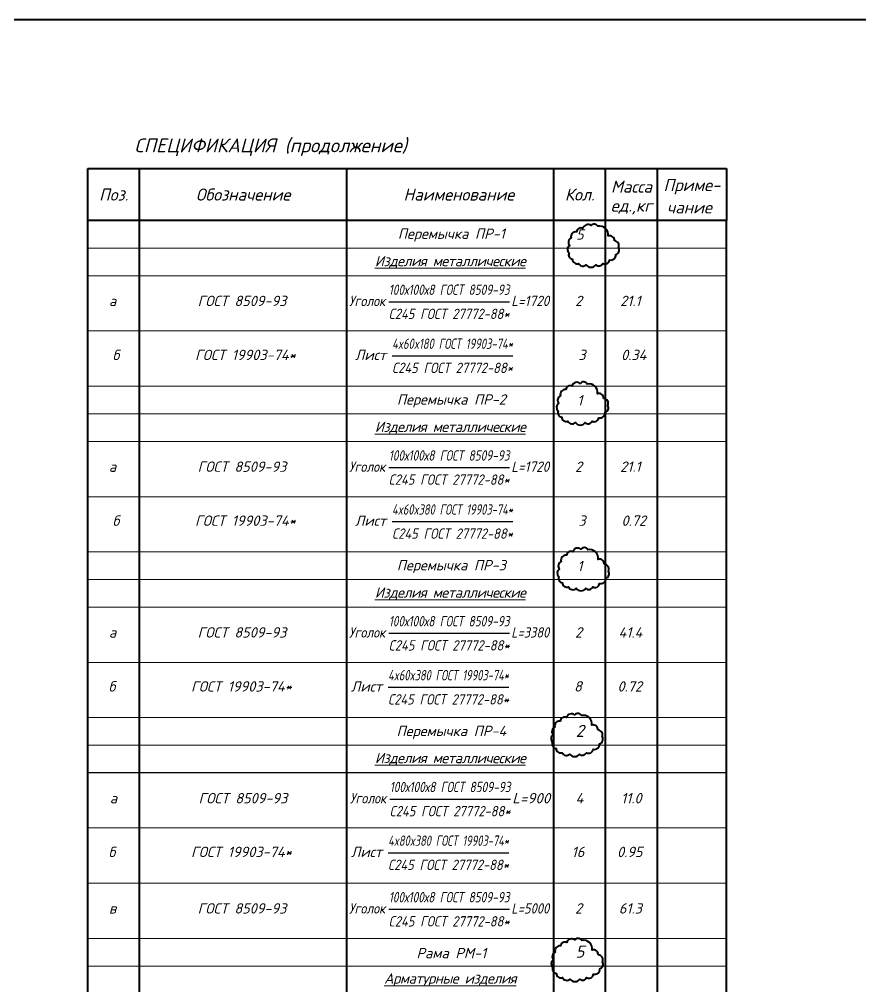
# Model space of a CAD drawing. Header units: millimetres. Extents: x -1807136 to 69844, y 23614 to 410608.
# Drawn here: x 19332 to 43704, y 92222 to 120236 of the extents above; entities that cross this region are included whole.
import ezdxf
from ezdxf.enums import TextEntityAlignment as Align

# ---------------------------------------------------------------- set-up
doc = ezdxf.new("R2010")
doc.units = ezdxf.units.MM
doc.layers.get('0').update_dxf_attribs({"lineweight": 5})
doc.layers.add('k_ Рамка', color=252, linetype='Continuous', lineweight=40)
doc.layers.add('Штриховка', color=7, linetype='Continuous', lineweight=25)
doc.layers.add('NoPrint', color=18, linetype='Continuous', plot=False)
doc.styles.add('STEP PR', font='isocpeui.ttf')

# ---------------------------------------------------------------- blocks, each defined once
blk = doc.blocks.new('vcBlockST6-2-1')
at = {"color": 0, "linetype": 'ByBlock', "lineweight": -2}
blk.add_line((87.5, -8), (122.5, -8), dxfattribs=at)
at = {"color": 0, "linetype": 'ByBlock', "lineweight": -2, "style": 'STEP PR', "flags": 1}
for tag in ['CLASS', 'GOST', 'FILE', 'IDD']:
    blk.add_attdef(tag, text='', height=300, dxfattribs=at).set_placement((0, 0), align=Align.RIGHT)
at = {"color": 0, "linetype": 'ByBlock', "lineweight": -2, "style": 'STEP PR'}
for tag, p, p2 in [('НАИМЕНОВАНИЕ', (87.5, -6), (122.5, -6)), ('ПОЗИЦИЯ', (0.75, -9.25), (14.25, -9.25)), ('ОБОЗНАЧЕНИЕ', (15.75, -9.25), (74.25, -9.25)), ('ПРОФИЛЬ', (76, -9.25), (86.5, -9.25)), ('КОЛИЧЕСТВО', (135.75, -9.25), (149.25, -9.25)), ('МАССА', (150.75, -9.25), (164.25, -9.25)), ('ПРИМЕЧАНИЕ', (165.75, -9.25), (184.25, -9.25)), ('ДЛИНА', (123, -9.25), (134, -9.25)), ('СТАЛЬ', (87.5, -13), (122.5, -13))]:
    blk.add_attdef(tag, text='', height=300, dxfattribs=at).set_placement(p, p2, align=Align.FIT)

msp = doc.modelspace()

# ---------------------------------------------------------------- linework, layer by layer
at = {"color": 8, "lineweight": 13}
for p, q in [((39814.9, 114412.1), (21314.9, 114412.1)), ((39814.9, 113612.1), (21314.9, 113612.1)), ((39814.9, 113612.1), (21314.9, 113612.1)), ((39814.9, 112812.1), (21314.9, 112812.1)), ((39814.9, 111212.1), (21314.9, 111212.1)), ((39814.9, 109612.1), (21314.9, 109612.1)), ((39814.9, 108812.1), (21314.9, 108812.1)), ((39814.9, 108012.1), (21314.9, 108012.1)), ((39814.9, 106412.1), (21314.9, 106412.1)), ((39814.9, 104812.1), (21314.9, 104812.1)), ((39814.9, 104012.1), (21314.9, 104012.1)), ((39814.9, 103212.1), (21314.9, 103212.1)), ((39814.9, 101612.1), (21314.9, 101612.1)), ((39814.9, 100012.1), (21314.9, 100012.1)), ((39814.9, 99219.5), (21314.9, 99219.5)), ((39814.9, 99219.5), (21314.9, 99219.5)), ((39814.9, 99212.1), (21314.9, 99212.1)), ((39814.9, 98419.5), (21314.9, 98419.5)), ((39814.9, 98419.5), (21314.9, 98419.5)), ((39814.9, 98412.1), (21314.9, 98412.1)), ((39814.9, 96819.5), (21314.9, 96819.5)), ((39814.9, 95219.5), (21314.9, 95219.5)), ((39814.9, 93619.5), (21314.9, 93619.5)), ((39814.9, 93619.5), (21314.9, 93619.5)), ((39814.9, 92819.5), (21314.9, 92819.5)), ((39814.9, 92819.5), (21314.9, 92819.5)), ((39814.9, 92819.5), (21314.9, 92819.5))]:
    msp.add_line(p, q, dxfattribs=at)
at = {"color": 3, "lineweight": 40}
msp.add_lwpolyline([(-5222.3, 120235.7), (68567.9, 120235.7), (68521.6, 66268.4), (-5268.6, 66268.4)], close=True, dxfattribs=at)
at = {"layer": 'k_ Рамка'}
for p, q in [((21314.9, 115912.1), (39814.9, 115912.1)), ((21314.9, 114412.1), (21314.9, 115912.1)), ((22814.9, 114412.1), (22814.9, 115912.1)), ((28814.9, 114412.1), (28814.9, 115912.1)), ((34814.9, 114412.1), (34814.9, 115912.1)), ((36314.9, 114412.1), (36314.9, 115912.1)), ((37814.9, 114412.1), (37814.9, 115912.1)), ((39814.9, 115912.1), (39814.9, 114412.1)), ((21314.9, 75219.5), (21314.9, 114412.1)), ((39814.9, 114412.1), (21314.9, 114412.1)), ((22814.9, 76019.5), (22814.9, 114412.1)), ((28814.9, 76019.5), (28814.9, 114412.1)), ((34814.9, 76019.5), (34814.9, 114412.1)), ((36314.9, 76019.5), (36314.9, 114412.1)), ((37814.9, 76019.5), (37814.9, 114412.1)), ((39814.9, 75219.5), (39814.9, 114412.1))]:
    msp.add_line(p, q, dxfattribs=at)
at = {"layer": 'NoPrint', "color": 3, "lineweight": 40}
for points in [[(36571.2, 113824.4, 0.5205671), (36391.8, 113963.9, 0.5205671), (36391.8, 113963.9, 0.5205671), (36092.8, 114242.8, 0.5205671), (36092.8, 114242.8, 0.5205671), (35893.4, 114262.7, 0.5205671), (35893.4, 114262.7, 0.5205671), (35654.1, 114183, 0.5205671), (35654.1, 114183, 0.5205671), (35474.7, 114083.4, 0.5205671), (35474.7, 114083.4, 0.5205671), (35315.2, 113904.1, 0.5205671), (35315.2, 113904.1, 0.5205671), (35275.3, 113684.9, 0.5205671), (35275.3, 113684.9, 0.5205671), (35255.4, 113465.8, 0.5205671), (35255.4, 113465.8, 0.5205671), (35355.1, 113286.4, 0.5205671), (35355.1, 113286.4, 0.5205671), (35534.5, 113166.9, 0.5205671), (35534.5, 113166.9, 0.5205671), (35753.8, 113127.1, 0.5205671), (35753.8, 113127.1, 0.5205671), (36032.9, 113127.1, 0.5205671), (36032.9, 113127.1, 0.5205671), (36232.3, 113166.9, 0.5205671), (36232.3, 113166.9, 0.5205671), (36431.7, 113266.5, 0.5205671), (36431.7, 113266.5, 0.5205671), (36611.1, 113425.9, 0.5205671), (36611.1, 113425.9, 0.5205671), (36690.9, 113625.2, 0.5205671), (36690.9, 113625.2, 0.5205671)], [(36260.7, 109255.3, 0.5205671), (36081.2, 109394.8, 0.5205671), (36081.2, 109394.8, 0.5205671), (35782.2, 109673.7, 0.5205671), (35782.2, 109673.7, 0.5205671), (35582.8, 109693.7, 0.5205671), (35582.8, 109693.7, 0.5205671), (35343.6, 109614, 0.5205671), (35343.6, 109614, 0.5205671), (35164.1, 109514.3, 0.5205671), (35164.1, 109514.3, 0.5205671), (35004.6, 109335, 0.5205671), (35004.6, 109335, 0.5205671), (34964.7, 109115.9, 0.5205671), (34964.7, 109115.9, 0.5205671), (34944.8, 108896.7, 0.5205671), (34944.8, 108896.7, 0.5205671), (35044.5, 108717.4, 0.5205671), (35044.5, 108717.4, 0.5205671), (35223.9, 108597.8, 0.5205671), (35223.9, 108597.8, 0.5205671), (35443.2, 108558, 0.5205671), (35443.2, 108558, 0.5205671), (35722.4, 108558, 0.5205671), (35722.4, 108558, 0.5205671), (35921.7, 108597.8, 0.5205671), (35921.7, 108597.8, 0.5205671), (36121.1, 108697.5, 0.5205671), (36121.1, 108697.5, 0.5205671), (36300.5, 108856.8, 0.5205671), (36300.5, 108856.8, 0.5205671), (36380.3, 109056.1, 0.5205671), (36380.3, 109056.1, 0.5205671)], [(36280.1, 104455.3, 0.5205671), (36100.6, 104594.8, 0.5205671), (36100.6, 104594.8, 0.5205671), (35801.6, 104873.7, 0.5205671), (35801.6, 104873.7, 0.5205671), (35602.2, 104893.7, 0.5205671), (35602.2, 104893.7, 0.5205671), (35363, 104814, 0.5205671), (35363, 104814, 0.5205671), (35183.5, 104714.3, 0.5205671), (35183.5, 104714.3, 0.5205671), (35024, 104535, 0.5205671), (35024, 104535, 0.5205671), (34984.1, 104315.9, 0.5205671), (34984.1, 104315.9, 0.5205671), (34964.2, 104096.7, 0.5205671), (34964.2, 104096.7, 0.5205671), (35063.9, 103917.4, 0.5205671), (35063.9, 103917.4, 0.5205671), (35243.3, 103797.8, 0.5205671), (35243.3, 103797.8, 0.5205671), (35462.6, 103758, 0.5205671), (35462.6, 103758, 0.5205671), (35741.8, 103758, 0.5205671), (35741.8, 103758, 0.5205671), (35941.1, 103797.8, 0.5205671), (35941.1, 103797.8, 0.5205671), (36140.5, 103897.5, 0.5205671), (36140.5, 103897.5, 0.5205671), (36320, 104056.8, 0.5205671), (36320, 104056.8, 0.5205671), (36399.7, 104256.1, 0.5205671), (36399.7, 104256.1, 0.5205671)], [(36097, 99655.3, 0.5205671), (35917.5, 99794.8, 0.5205671), (35917.5, 99794.8, 0.5205671), (35618.5, 100073.7, 0.5205671), (35618.5, 100073.7, 0.5205671), (35419.1, 100093.7, 0.5205671), (35419.1, 100093.7, 0.5205671), (35179.9, 100014, 0.5205671), (35179.9, 100014, 0.5205671), (35000.4, 99914.3, 0.5205671), (35000.4, 99914.3, 0.5205671), (34840.9, 99735, 0.5205671), (34840.9, 99735, 0.5205671), (34801, 99515.9, 0.5205671), (34801, 99515.9, 0.5205671), (34781.1, 99296.7, 0.5205671), (34781.1, 99296.7, 0.5205671), (34880.8, 99117.4, 0.5205671), (34880.8, 99117.4, 0.5205671), (35060.2, 98997.8, 0.5205671), (35060.2, 98997.8, 0.5205671), (35279.5, 98958, 0.5205671), (35279.5, 98958, 0.5205671), (35558.7, 98958, 0.5205671), (35558.7, 98958, 0.5205671), (35758, 98997.8, 0.5205671), (35758, 98997.8, 0.5205671), (35957.4, 99097.5, 0.5205671), (35957.4, 99097.5, 0.5205671), (36136.9, 99256.8, 0.5205671), (36136.9, 99256.8, 0.5205671), (36216.6, 99456.1, 0.5205671), (36216.6, 99456.1, 0.5205671)], [(36105.7, 93140.8, 0.5205671), (35926.3, 93280.3, 0.5205671), (35926.3, 93280.3, 0.5205671), (35627.2, 93559.2, 0.5205671), (35627.2, 93559.2, 0.5205671), (35427.8, 93579.1, 0.5205671), (35427.8, 93579.1, 0.5205671), (35188.6, 93499.4, 0.5205671), (35188.6, 93499.4, 0.5205671), (35009.2, 93399.8, 0.5205671), (35009.2, 93399.8, 0.5205671), (34849.7, 93220.5, 0.5205671), (34849.7, 93220.5, 0.5205671), (34809.8, 93001.3, 0.5205671), (34809.8, 93001.3, 0.5205671), (34789.8, 92782.2, 0.5205671), (34789.8, 92782.2, 0.5205671), (34889.5, 92602.8, 0.5205671), (34889.5, 92602.8, 0.5205671), (35069, 92483.3, 0.5205671), (35069, 92483.3, 0.5205671), (35288.3, 92443.4, 0.5205671), (35288.3, 92443.4, 0.5205671), (35567.4, 92443.4, 0.5205671), (35567.4, 92443.4, 0.5205671), (35766.8, 92483.3, 0.5205671), (35766.8, 92483.3, 0.5205671), (35966.2, 92582.9, 0.5205671), (35966.2, 92582.9, 0.5205671), (36145.6, 92742.3, 0.5205671), (36145.6, 92742.3, 0.5205671), (36225.3, 92941.5, 0.5205671), (36225.3, 92941.5, 0.5205671)]]:
    msp.add_lwpolyline(points, format="xyb", close=True, dxfattribs=at)

# ---------------------------------------------------------------- block references
at = {"layer": 'Штриховка'}
ref = msp.add_blockref('vcBlockST6-2-1', (21282.9, 112856.1), dxfattribs=dict(at, xscale=100, yscale=100))
ref.add_attrib('ПОЗИЦИЯ', 'a', dxfattribs={"layer": '0', "color": 0, "linetype": 'ByBlock', "lineweight": -2, "height": 300, "style": 'STEP PR'}).set_placement((22032.9, 111931.1), align=Align.CENTER)
ref.add_attrib('ОБОЗНАЧЕНИЕ', 'ГОСТ 8509-93', dxfattribs={"layer": '0', "color": 0, "linetype": 'ByBlock', "lineweight": -2, "height": 300, "style": 'STEP PR'}).set_placement((25782.9, 111931.1), align=Align.CENTER)
ref.add_attrib('ПРОФИЛЬ', 'Уголок', dxfattribs={"layer": '0', "color": 0, "linetype": 'ByBlock', "lineweight": -2, "height": 300, "style": 'STEP PR', "width": 0.773999}).set_placement((28882.9, 111931.1), (29932.9, 111931.1), align=Align.FIT)
ref.add_attrib('НАИМЕНОВАНИЕ', '100х100х8 ГОСТ 8509-93', dxfattribs={"layer": '0', "color": 0, "linetype": 'ByBlock', "lineweight": -2, "height": 300, "style": 'STEP PR', "width": 0.746124}).set_placement((30032.9, 112256.1), (33532.9, 112256.1), align=Align.FIT)
ref.add_attrib('СТАЛЬ', 'С245 ГОСТ 27772-88*', dxfattribs={"layer": '0', "color": 0, "linetype": 'ByBlock', "lineweight": -2, "height": 300, "style": 'STEP PR', "width": 0.832342}).set_placement((30032.9, 111556.1), (33532.9, 111556.1), align=Align.FIT)
ref.add_attrib('ДЛИНА', 'L=1720', dxfattribs={"layer": '0', "color": 0, "linetype": 'ByBlock', "lineweight": -2, "height": 300, "style": 'STEP PR', "width": 0.870817}).set_placement((33582.9, 111931.1), (34682.9, 111931.1), align=Align.FIT)
ref.add_attrib('КОЛИЧЕСТВО', '2', dxfattribs={"layer": '0', "color": 0, "linetype": 'ByBlock', "lineweight": -2, "height": 300, "style": 'STEP PR'}).set_placement((35532.9, 111931.1), align=Align.CENTER)
ref.add_attrib('МАССА', '21.1', dxfattribs={"layer": '0', "color": 0, "linetype": 'ByBlock', "lineweight": -2, "height": 300, "style": 'STEP PR'}).set_placement((37032.9, 111931.1), align=Align.CENTER)
ref = msp.add_blockref('vcBlockST6-2-1', (21380.5, 111292.1), dxfattribs=dict(at, xscale=100, yscale=100))
ref.add_attrib('ПОЗИЦИЯ', 'б', dxfattribs={"layer": '0', "color": 0, "linetype": 'ByBlock', "lineweight": -2, "height": 300, "style": 'STEP PR'}).set_placement((22130.5, 110367.1), align=Align.CENTER)
ref.add_attrib('ОБОЗНАЧЕНИЕ', 'ГОСТ 19903-74*', dxfattribs={"layer": '0', "color": 0, "linetype": 'ByBlock', "lineweight": -2, "height": 300, "style": 'STEP PR'}).set_placement((25880.5, 110367.1), align=Align.CENTER)
ref.add_attrib('ПРОФИЛЬ', 'Лист', dxfattribs={"layer": '0', "color": 0, "linetype": 'ByBlock', "lineweight": -2, "height": 300, "style": 'STEP PR'}).set_placement((29505.5, 110367.1), align=Align.CENTER)
ref.add_attrib('НАИМЕНОВАНИЕ', '4x60x180 ГОСТ 19903-74*', dxfattribs={"layer": '0', "color": 0, "linetype": 'ByBlock', "lineweight": -2, "height": 300, "style": 'STEP PR', "width": 0.702619}).set_placement((30130.5, 110692.1), (33630.5, 110692.1), align=Align.FIT)
ref.add_attrib('СТАЛЬ', 'С245 ГОСТ 27772-88*', dxfattribs={"layer": '0', "color": 0, "linetype": 'ByBlock', "lineweight": -2, "height": 300, "style": 'STEP PR', "width": 0.832342}).set_placement((30130.5, 109992.1), (33630.5, 109992.1), align=Align.FIT)
ref.add_attrib('КОЛИЧЕСТВО', '3', dxfattribs={"layer": '0', "color": 0, "linetype": 'ByBlock', "lineweight": -2, "height": 300, "style": 'STEP PR'}).set_placement((35630.5, 110367.1), align=Align.CENTER)
ref.add_attrib('МАССА', '0.34', dxfattribs={"layer": '0', "color": 0, "linetype": 'ByBlock', "lineweight": -2, "height": 300, "style": 'STEP PR'}).set_placement((37130.5, 110367.1), align=Align.CENTER)
ref = msp.add_blockref('vcBlockST6-2-1', (21282.9, 108056.1), dxfattribs=dict(at, xscale=100, yscale=100))
ref.add_attrib('ПОЗИЦИЯ', 'a', dxfattribs={"layer": '0', "color": 0, "linetype": 'ByBlock', "lineweight": -2, "height": 300, "style": 'STEP PR'}).set_placement((22032.9, 107131.1), align=Align.CENTER)
ref.add_attrib('ОБОЗНАЧЕНИЕ', 'ГОСТ 8509-93', dxfattribs={"layer": '0', "color": 0, "linetype": 'ByBlock', "lineweight": -2, "height": 300, "style": 'STEP PR'}).set_placement((25782.9, 107131.1), align=Align.CENTER)
ref.add_attrib('ПРОФИЛЬ', 'Уголок', dxfattribs={"layer": '0', "color": 0, "linetype": 'ByBlock', "lineweight": -2, "height": 300, "style": 'STEP PR', "width": 0.773999}).set_placement((28882.9, 107131.1), (29932.9, 107131.1), align=Align.FIT)
ref.add_attrib('НАИМЕНОВАНИЕ', '100х100х8 ГОСТ 8509-93', dxfattribs={"layer": '0', "color": 0, "linetype": 'ByBlock', "lineweight": -2, "height": 300, "style": 'STEP PR', "width": 0.746124}).set_placement((30032.9, 107456.1), (33532.9, 107456.1), align=Align.FIT)
ref.add_attrib('СТАЛЬ', 'С245 ГОСТ 27772-88*', dxfattribs={"layer": '0', "color": 0, "linetype": 'ByBlock', "lineweight": -2, "height": 300, "style": 'STEP PR', "width": 0.832342}).set_placement((30032.9, 106756.1), (33532.9, 106756.1), align=Align.FIT)
ref.add_attrib('ДЛИНА', 'L=1720', dxfattribs={"layer": '0', "color": 0, "linetype": 'ByBlock', "lineweight": -2, "height": 300, "style": 'STEP PR', "width": 0.870817}).set_placement((33582.9, 107131.1), (34682.9, 107131.1), align=Align.FIT)
ref.add_attrib('КОЛИЧЕСТВО', '2', dxfattribs={"layer": '0', "color": 0, "linetype": 'ByBlock', "lineweight": -2, "height": 300, "style": 'STEP PR'}).set_placement((35532.9, 107131.1), align=Align.CENTER)
ref.add_attrib('МАССА', '21.1', dxfattribs={"layer": '0', "color": 0, "linetype": 'ByBlock', "lineweight": -2, "height": 300, "style": 'STEP PR'}).set_placement((37032.9, 107131.1), align=Align.CENTER)
ref = msp.add_blockref('vcBlockST6-2-1', (21380.5, 106492.1), dxfattribs=dict(at, xscale=100, yscale=100))
ref.add_attrib('ПОЗИЦИЯ', 'б', dxfattribs={"layer": '0', "color": 0, "linetype": 'ByBlock', "lineweight": -2, "height": 300, "style": 'STEP PR'}).set_placement((22130.5, 105567.1), align=Align.CENTER)
ref.add_attrib('ОБОЗНАЧЕНИЕ', 'ГОСТ 19903-74*', dxfattribs={"layer": '0', "color": 0, "linetype": 'ByBlock', "lineweight": -2, "height": 300, "style": 'STEP PR'}).set_placement((25880.5, 105567.1), align=Align.CENTER)
ref.add_attrib('ПРОФИЛЬ', 'Лист', dxfattribs={"layer": '0', "color": 0, "linetype": 'ByBlock', "lineweight": -2, "height": 300, "style": 'STEP PR'}).set_placement((29505.5, 105567.1), align=Align.CENTER)
ref.add_attrib('НАИМЕНОВАНИЕ', '4x60x380 ГОСТ 19903-74*', dxfattribs={"layer": '0', "color": 0, "linetype": 'ByBlock', "lineweight": -2, "height": 300, "style": 'STEP PR', "width": 0.693944}).set_placement((30130.5, 105892.1), (33630.5, 105892.1), align=Align.FIT)
ref.add_attrib('СТАЛЬ', 'С245 ГОСТ 27772-88*', dxfattribs={"layer": '0', "color": 0, "linetype": 'ByBlock', "lineweight": -2, "height": 300, "style": 'STEP PR', "width": 0.832342}).set_placement((30130.5, 105192.1), (33630.5, 105192.1), align=Align.FIT)
ref.add_attrib('КОЛИЧЕСТВО', '3', dxfattribs={"layer": '0', "color": 0, "linetype": 'ByBlock', "lineweight": -2, "height": 300, "style": 'STEP PR'}).set_placement((35630.5, 105567.1), align=Align.CENTER)
ref.add_attrib('МАССА', '0.72', dxfattribs={"layer": '0', "color": 0, "linetype": 'ByBlock', "lineweight": -2, "height": 300, "style": 'STEP PR'}).set_placement((37130.5, 105567.1), align=Align.CENTER)
ref = msp.add_blockref('vcBlockST6-2-1', (21282.9, 103256.1), dxfattribs=dict(at, xscale=100, yscale=100))
ref.add_attrib('ПОЗИЦИЯ', 'a', dxfattribs={"layer": '0', "color": 0, "linetype": 'ByBlock', "lineweight": -2, "height": 300, "style": 'STEP PR'}).set_placement((22032.9, 102331.1), align=Align.CENTER)
ref.add_attrib('ОБОЗНАЧЕНИЕ', 'ГОСТ 8509-93', dxfattribs={"layer": '0', "color": 0, "linetype": 'ByBlock', "lineweight": -2, "height": 300, "style": 'STEP PR'}).set_placement((25782.9, 102331.1), align=Align.CENTER)
ref.add_attrib('ПРОФИЛЬ', 'Уголок', dxfattribs={"layer": '0', "color": 0, "linetype": 'ByBlock', "lineweight": -2, "height": 300, "style": 'STEP PR', "width": 0.773999}).set_placement((28882.9, 102331.1), (29932.9, 102331.1), align=Align.FIT)
ref.add_attrib('НАИМЕНОВАНИЕ', '100х100х8 ГОСТ 8509-93', dxfattribs={"layer": '0', "color": 0, "linetype": 'ByBlock', "lineweight": -2, "height": 300, "style": 'STEP PR', "width": 0.746124}).set_placement((30032.9, 102656.1), (33532.9, 102656.1), align=Align.FIT)
ref.add_attrib('СТАЛЬ', 'С245 ГОСТ 27772-88*', dxfattribs={"layer": '0', "color": 0, "linetype": 'ByBlock', "lineweight": -2, "height": 300, "style": 'STEP PR', "width": 0.832342}).set_placement((30032.9, 101956.1), (33532.9, 101956.1), align=Align.FIT)
ref.add_attrib('ДЛИНА', 'L=3380', dxfattribs={"layer": '0', "color": 0, "linetype": 'ByBlock', "lineweight": -2, "height": 300, "style": 'STEP PR', "width": 0.829904}).set_placement((33582.9, 102331.1), (34682.9, 102331.1), align=Align.FIT)
ref.add_attrib('КОЛИЧЕСТВО', '2', dxfattribs={"layer": '0', "color": 0, "linetype": 'ByBlock', "lineweight": -2, "height": 300, "style": 'STEP PR'}).set_placement((35532.9, 102331.1), align=Align.CENTER)
ref.add_attrib('МАССА', '41.4', dxfattribs={"layer": '0', "color": 0, "linetype": 'ByBlock', "lineweight": -2, "height": 300, "style": 'STEP PR'}).set_placement((37032.9, 102331.1), align=Align.CENTER)
ref = msp.add_blockref('vcBlockST6-2-1', (21264.6, 101692.1), dxfattribs=dict(at, xscale=100, yscale=100))
ref.add_attrib('ПОЗИЦИЯ', 'б', dxfattribs={"layer": '0', "color": 0, "linetype": 'ByBlock', "lineweight": -2, "height": 300, "style": 'STEP PR'}).set_placement((22014.6, 100767.1), align=Align.CENTER)
ref.add_attrib('ОБОЗНАЧЕНИЕ', 'ГОСТ 19903-74*', dxfattribs={"layer": '0', "color": 0, "linetype": 'ByBlock', "lineweight": -2, "height": 300, "style": 'STEP PR'}).set_placement((25764.6, 100767.1), align=Align.CENTER)
ref.add_attrib('ПРОФИЛЬ', 'Лист', dxfattribs={"layer": '0', "color": 0, "linetype": 'ByBlock', "lineweight": -2, "height": 300, "style": 'STEP PR'}).set_placement((29389.6, 100767.1), align=Align.CENTER)
ref.add_attrib('НАИМЕНОВАНИЕ', '4x60x380 ГОСТ 19903-74*', dxfattribs={"layer": '0', "color": 0, "linetype": 'ByBlock', "lineweight": -2, "height": 300, "style": 'STEP PR', "width": 0.693944}).set_placement((30014.6, 101092.1), (33514.6, 101092.1), align=Align.FIT)
ref.add_attrib('СТАЛЬ', 'С245 ГОСТ 27772-88*', dxfattribs={"layer": '0', "color": 0, "linetype": 'ByBlock', "lineweight": -2, "height": 300, "style": 'STEP PR', "width": 0.832342}).set_placement((30014.6, 100392.1), (33514.6, 100392.1), align=Align.FIT)
ref.add_attrib('КОЛИЧЕСТВО', '8', dxfattribs={"layer": '0', "color": 0, "linetype": 'ByBlock', "lineweight": -2, "height": 300, "style": 'STEP PR'}).set_placement((35514.6, 100767.1), align=Align.CENTER)
ref.add_attrib('МАССА', '0.72', dxfattribs={"layer": '0', "color": 0, "linetype": 'ByBlock', "lineweight": -2, "height": 300, "style": 'STEP PR'}).set_placement((37014.6, 100767.1), align=Align.CENTER)
ref = msp.add_blockref('vcBlockST6-2-1', (21310.2, 98454.8), dxfattribs=dict(at, xscale=100, yscale=100))
ref.add_attrib('ПОЗИЦИЯ', 'а', dxfattribs={"layer": '0', "color": 0, "linetype": 'ByBlock', "lineweight": -2, "height": 300, "style": 'STEP PR'}).set_placement((22060.2, 97529.8), align=Align.CENTER)
ref.add_attrib('ОБОЗНАЧЕНИЕ', 'ГОСТ 8509-93', dxfattribs={"layer": '0', "color": 0, "linetype": 'ByBlock', "lineweight": -2, "height": 300, "style": 'STEP PR'}).set_placement((25810.2, 97529.8), align=Align.CENTER)
ref.add_attrib('ПРОФИЛЬ', 'Уголок', dxfattribs={"layer": '0', "color": 0, "linetype": 'ByBlock', "lineweight": -2, "height": 300, "style": 'STEP PR', "width": 0.773999}).set_placement((28910.2, 97529.8), (29960.2, 97529.8), align=Align.FIT)
ref.add_attrib('НАИМЕНОВАНИЕ', '100х100х8 ГОСТ 8509-93', dxfattribs={"layer": '0', "color": 0, "linetype": 'ByBlock', "lineweight": -2, "height": 300, "style": 'STEP PR', "width": 0.746124}).set_placement((30060.2, 97854.8), (33560.2, 97854.8), align=Align.FIT)
ref.add_attrib('СТАЛЬ', 'С245 ГОСТ 27772-88*', dxfattribs={"layer": '0', "color": 0, "linetype": 'ByBlock', "lineweight": -2, "height": 300, "style": 'STEP PR', "width": 0.832342}).set_placement((30060.2, 97154.8), (33560.2, 97154.8), align=Align.FIT)
ref.add_attrib('ДЛИНА', 'L=900', dxfattribs={"layer": '0', "color": 0, "linetype": 'ByBlock', "lineweight": -2, "height": 300, "style": 'STEP PR', "width": 0.992821}).set_placement((33610.2, 97529.8), (34710.2, 97529.8), align=Align.FIT)
ref.add_attrib('КОЛИЧЕСТВО', '4', dxfattribs={"layer": '0', "color": 0, "linetype": 'ByBlock', "lineweight": -2, "height": 300, "style": 'STEP PR'}).set_placement((35560.2, 97529.8), align=Align.CENTER)
ref.add_attrib('МАССА', '11.0', dxfattribs={"layer": '0', "color": 0, "linetype": 'ByBlock', "lineweight": -2, "height": 300, "style": 'STEP PR'}).set_placement((37060.2, 97529.8), align=Align.CENTER)
ref = msp.add_blockref('vcBlockST6-2-1', (21264.6, 96899.5), dxfattribs=dict(at, xscale=100, yscale=100))
ref.add_attrib('ПОЗИЦИЯ', 'б', dxfattribs={"layer": '0', "color": 0, "linetype": 'ByBlock', "lineweight": -2, "height": 300, "style": 'STEP PR'}).set_placement((22014.6, 95974.5), align=Align.CENTER)
ref.add_attrib('ОБОЗНАЧЕНИЕ', 'ГОСТ 19903-74*', dxfattribs={"layer": '0', "color": 0, "linetype": 'ByBlock', "lineweight": -2, "height": 300, "style": 'STEP PR'}).set_placement((25764.6, 95974.5), align=Align.CENTER)
ref.add_attrib('ПРОФИЛЬ', 'Лист', dxfattribs={"layer": '0', "color": 0, "linetype": 'ByBlock', "lineweight": -2, "height": 300, "style": 'STEP PR'}).set_placement((29389.6, 95974.5), align=Align.CENTER)
ref.add_attrib('НАИМЕНОВАНИЕ', '4x80x380 ГОСТ 19903-74*', dxfattribs={"layer": '0', "color": 0, "linetype": 'ByBlock', "lineweight": -2, "height": 300, "style": 'STEP PR', "width": 0.693944}).set_placement((30014.6, 96299.5), (33514.6, 96299.5), align=Align.FIT)
ref.add_attrib('СТАЛЬ', 'С245 ГОСТ 27772-88*', dxfattribs={"layer": '0', "color": 0, "linetype": 'ByBlock', "lineweight": -2, "height": 300, "style": 'STEP PR', "width": 0.832342}).set_placement((30014.6, 95599.5), (33514.6, 95599.5), align=Align.FIT)
ref.add_attrib('КОЛИЧЕСТВО', '16', dxfattribs={"layer": '0', "color": 0, "linetype": 'ByBlock', "lineweight": -2, "height": 300, "style": 'STEP PR'}).set_placement((35514.6, 95974.5), align=Align.CENTER)
ref.add_attrib('МАССА', '0.95', dxfattribs={"layer": '0', "color": 0, "linetype": 'ByBlock', "lineweight": -2, "height": 300, "style": 'STEP PR'}).set_placement((37014.6, 95974.5), align=Align.CENTER)
ref = msp.add_blockref('vcBlockST6-2-1', (21282.9, 95263.5), dxfattribs=dict(at, xscale=100, yscale=100))
ref.add_attrib('ПОЗИЦИЯ', 'в', dxfattribs={"layer": '0', "color": 0, "linetype": 'ByBlock', "lineweight": -2, "height": 300, "style": 'STEP PR'}).set_placement((22032.9, 94338.5), align=Align.CENTER)
ref.add_attrib('ОБОЗНАЧЕНИЕ', 'ГОСТ 8509-93', dxfattribs={"layer": '0', "color": 0, "linetype": 'ByBlock', "lineweight": -2, "height": 300, "style": 'STEP PR'}).set_placement((25782.9, 94338.5), align=Align.CENTER)
ref.add_attrib('ПРОФИЛЬ', 'Уголок', dxfattribs={"layer": '0', "color": 0, "linetype": 'ByBlock', "lineweight": -2, "height": 300, "style": 'STEP PR', "width": 0.773999}).set_placement((28882.9, 94338.5), (29932.9, 94338.5), align=Align.FIT)
ref.add_attrib('НАИМЕНОВАНИЕ', '100х100х8 ГОСТ 8509-93', dxfattribs={"layer": '0', "color": 0, "linetype": 'ByBlock', "lineweight": -2, "height": 300, "style": 'STEP PR', "width": 0.746124}).set_placement((30032.9, 94663.5), (33532.9, 94663.5), align=Align.FIT)
ref.add_attrib('СТАЛЬ', 'С245 ГОСТ 27772-88*', dxfattribs={"layer": '0', "color": 0, "linetype": 'ByBlock', "lineweight": -2, "height": 300, "style": 'STEP PR', "width": 0.832342}).set_placement((30032.9, 93963.5), (33532.9, 93963.5), align=Align.FIT)
ref.add_attrib('ДЛИНА', 'L=5000', dxfattribs={"layer": '0', "color": 0, "linetype": 'ByBlock', "lineweight": -2, "height": 300, "style": 'STEP PR', "width": 0.829904}).set_placement((33582.9, 94338.5), (34682.9, 94338.5), align=Align.FIT)
ref.add_attrib('КОЛИЧЕСТВО', '2', dxfattribs={"layer": '0', "color": 0, "linetype": 'ByBlock', "lineweight": -2, "height": 300, "style": 'STEP PR'}).set_placement((35532.9, 94338.5), align=Align.CENTER)
ref.add_attrib('МАССА', '61.3', dxfattribs={"layer": '0', "color": 0, "linetype": 'ByBlock', "lineweight": -2, "height": 300, "style": 'STEP PR'}).set_placement((37032.9, 94338.5), align=Align.CENTER)

# ---------------------------------------------------------------- texts
at = {"style": 'STEP PR'}
for s, p in [('Масса', (37064.9, 115390.9)), ('Приме-', (38814.9, 115390.9)), ('Поз.', (22064.9, 115162.1)), ('Обозначение', (25814.9, 115162.1)), ('Наименование', (32064.9, 115162.1)), ('Кол.', (35564.9, 115162.1)), ('ед.,кг', (37064.9, 114798.7)), ('чание', (38741.7, 114790.2))]:
    msp.add_text(s, height=350, dxfattribs=at).set_placement(p, align=Align.MIDDLE)
for s, height, p in [('5', 300, (35570, 113854)), ('1', 300, (35570, 109054)), ('1', 300, (35570, 104254)), ('2', 350, (35570, 99454)), ('5', 350, (35570, 93061.3))]:
    msp.add_text(s, height=height, dxfattribs=at).set_placement(p, align=Align.CENTER)
at = {"attachment_point": 5, "style": 'STEP PR'}
for s, insert, char_height, width in [('СПЕЦИФИКАЦИЯ (продолжение)', (26614.9, 116531.3), 400, 10700.842), ('{\\fISOCPEUR|b1|i1|c204|p34;Перемычка ПР-1}', (31847.9, 113987), 300, 6000), ('{\\T0.95;\\LИзделия металлические}', (31814.9, 113212.1), 300, 6000), ('{\\fISOCPEUR|b1|i1|c204|p34;Перемычка ПР-2}', (31847.9, 109187), 300, 6000), ('{\\T0.95;\\LИзделия металлические}', (31814.9, 108412.1), 300, 6000), ('{\\fISOCPEUR|b1|i1|c204|p34;Перемычка ПР-3}', (31847.9, 104387), 300, 6000), ('{\\T0.95;\\LИзделия металлические}', (31814.9, 103612.1), 300, 6000), ('{\\fISOCPEUR|b1|i1|c204|p34;Перемычка ПР-4}', (31847.9, 99587), 300, 6000), ('{\\T0.95;\\LИзделия металлические}', (31814.9, 98819.5), 300, 6000), ('{\\fISOCPEUR|b1|i1|c204|p34;Рама РМ-1}', (31847.9, 93194.4), 300, 6000), ('{\\T0.95;\\LАрматурные изделия}', (31814.9, 92419.5), 300, 6000)]:
    msp.add_mtext(s, dxfattribs=dict(at, insert=insert, char_height=char_height, width=width))

doc.saveas('drawing.dxf')
